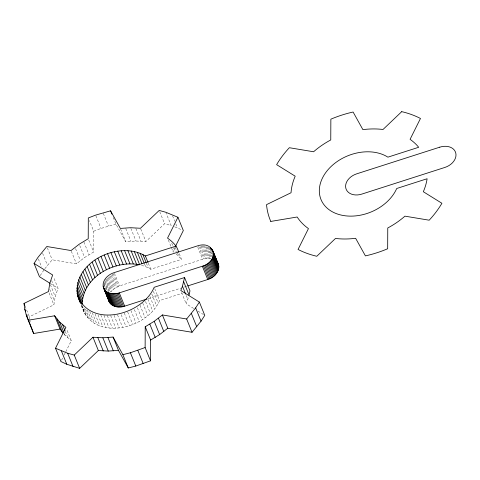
<?xml version="1.0" encoding="UTF-8"?>
<svg xmlns="http://www.w3.org/2000/svg" width="480" height="480" viewBox="0 0 480 480"><rect width="100%" height="100%" fill="white"/><g stroke="black" fill="none" stroke-linecap="round" stroke-linejoin="round"><path stroke-width="0.36" stroke-dasharray="2.4 1.8" d="M44.898 268.638L52.2 259.8L76.44 263.838L84.606 257.496L93.618 252.024L93.708 231.246L89.394 220.614M29.7 318.894L29.394 316.722L53.886 304.83L55.212 296.562L58.056 288.276L53.466 276.984M193.614 308.424L186.18 303.798L188.754 296.388M81.462 305.694C92.28 342.444 147.402 329.586 159.57 300.576L182.19 293.316M61.56 360.228L62.856 357.618M64.158 355.008L65.454 352.404M65.778 351.75L71.298 340.668L66.714 329.376M173.988 252.216L172.938 251.406L174.882 247.494M40.212 275.556L44.472 269.208M205.938 246.648L210.792 258.606L207.372 258.384L202.626 259.248L119.556 285.906L114.12 288.678L110.814 291.924L105.684 279.294M113.262 217.458L115.956 224.106L125.754 241.71L135.972 241.008L145.878 241.554L164.592 223.728L171.174 225.54L166.05 212.916M93.708 231.246L101.004 228.414L115.956 224.106M141.51 265.272L145.578 266.586L150.762 269.238L181.548 259.356L178.854 252.708M148.11 298.65L180.768 288.168M184.32 287.028L187.158 286.116M174.654 226.806L182.016 229.944M197.952 311.118L203.532 314.586M50.622 283.656L58.056 288.276M64.122 334.314L71.298 340.668M176.094 253.842L181.548 259.356M210.948 249.282L212.298 252.606M210.132 248.742L212.292 254.058M208.974 247.602L212.208 255.576M208.014 247.206L211.794 256.506M207 246.888L211.32 257.52M204.558 245.826L209.682 258.45M203.418 245.748L208.542 258.372M202.248 245.76L207.372 258.384M201.066 245.85L206.19 258.474M200.142 246.69L204.996 258.654M198.684 246.282L203.808 258.912M197.772 247.284L202.626 259.248M172.578 215.856L174.738 221.172M175.818 223.83L177.432 227.82M175.194 247.194L177.348 252.51M177.618 253.17L178.968 256.494M159.738 211.764L164.592 223.728M171.774 243.21L173.394 247.194M173.664 247.86L175.284 251.85M168.348 240.108L172.938 251.406M186.234 295.5L187.854 299.484M181.596 292.506L186.18 303.798M140.748 228.93L145.878 241.554M135.852 228.498L140.976 241.122M148.332 263.256L150.762 269.238M146.376 263.154L148.266 267.81M130.848 228.378L135.972 241.008M154.71 288.612L159.57 300.576M144.498 263.928L145.578 266.586M153.378 291.33L158.238 303.294M125.76 228.576L130.89 241.2M151.782 293.994L156.642 305.958M149.928 296.586L154.788 308.55M120.63 229.086L125.754 241.71M147.84 299.082L152.694 311.046M145.518 301.47L150.378 313.434M142.722 303.066L147.846 315.69M103.308 213.402L108.438 226.026M140.004 305.178L145.128 317.808M137.388 307.8L142.242 319.758M134.352 309.576L139.206 321.54M95.874 215.784L101.004 228.414M130.92 310.5L136.044 323.13M114.432 273.282L119.556 285.906M113.268 273.696L118.398 286.32M127.656 311.892L132.78 324.516M112.14 274.182L117.264 286.812M111.312 275.406L116.172 287.37M110.262 276.03L115.122 287.994M124.308 313.074L129.438 325.698M109.266 276.72L114.12 288.678M108.33 277.458L113.184 289.422M107.46 278.25L112.32 290.214M121.182 314.694L126.036 326.658M106.668 279.09L111.528 291.048M88.764 240.066L93.618 252.024M105.33 280.866L109.914 292.164M104.796 281.796L108.84 291.762M117.486 314.766L122.61 327.39M104.352 282.744L107.592 290.718M104.01 283.704L106.98 291.012M103.77 284.664L105.93 289.98M114.054 315.27L119.184 327.894M83.892 242.016L89.016 254.64M110.646 315.54L115.776 328.164M79.746 245.532L84.606 257.496M107.286 315.57L112.41 328.194M103.992 315.36L109.122 327.99M75.546 248.604L80.406 260.562M100.8 314.922L105.93 327.546M97.998 314.91L102.852 326.868M71.316 251.214L76.44 263.838M95.064 314.004L99.918 325.968M92.292 312.882L97.152 324.846M89.712 311.544L94.566 323.508M87.33 310.008L92.184 321.966M85.44 308.94L90.024 320.238M83.784 307.698L88.104 318.33M81.936 305.31L86.43 316.254M81.42 305.22L85.026 314.034M47.34 247.842L52.2 259.8M42.594 253.29L47.448 265.248M51.588 280.446L56.442 292.41M50.352 284.598L55.212 296.562M38.34 258.942L41.58 266.916M49.77 289.41L54.354 300.708M65.304 331.47L67.998 338.118M49.032 292.866L53.886 304.83M64.2 333.33L65.01 335.322M25.08 306.09L29.394 316.722M26.97 314.532L27.774 316.524M83.892 311.676L82.476 306.636M29.802 319.614L30.204 322.506"/><path stroke-width="0.72" d="M175.536 246.192L183.324 230.55L177.93 217.26L165.78 212.25L159.198 210.438L140.478 228.264L130.578 227.718L120.36 228.42L110.562 210.816L95.604 215.124L88.314 217.956L88.224 238.734L79.206 244.206L71.046 250.548L46.8 246.51L37.8 257.61L34.074 263.43L52.656 274.986L49.812 283.272L48.492 291.54L24 303.432L24.81 309.216L26.226 314.826L28.242 320.22L54.624 315.786L59.616 322.032L65.904 327.378L55.512 348.24L67.662 353.25L74.244 355.062L92.964 337.236L102.864 337.782L113.088 337.08L118.482 350.37L128.28 367.974L135.798 366.048L150.528 360.834L145.128 347.544L145.224 326.766L154.236 321.294L162.396 314.952L186.642 318.99L195.642 307.884L199.374 302.07L180.786 290.508L182.46 286.194L184.566 277.53L154.17 287.286C142.566 314.76 90.978 328.89 77.64 295.914C71.652 262.284 118.836 239.91 145.368 255.948L148.062 262.59M150.528 360.834L150.618 340.056L145.224 326.766M139.074 264.696C114.426 259.992 82.962 276.906 82.2 303.99L76.806 290.7M103.572 287.922C106.05 293.868 113.844 294.762 119.28 292.878L202.356 266.22C219.306 261.792 215.166 239.808 197.232 245.958L114.162 272.616C107.904 274.482 101.256 280.896 103.572 287.922L108.966 301.212C111.444 307.158 119.238 308.052 124.68 306.168L146.688 299.106M187.872 285.888L207.75 279.51C214.008 277.644 220.65 271.23 218.34 264.204L212.568 250.086M177.93 217.26L167.538 238.116C172.434 241.662 177.216 245.874 178.584 252.042M150.618 340.056L159.63 334.584L167.796 328.242L192.036 332.28L201.036 321.174L204.768 315.36L199.374 302.07M55.512 348.24L60.912 361.53L66.804 364.26L79.644 368.352L98.358 350.526L108.264 351.072L118.482 350.37M401.736 111.648L383.022 129.474A70.656 52.008 -22.1 0 0 362.898 129.636L353.1 112.026A96.09 70.734 -22.1 0 0 330.858 119.172L330.762 139.944A70.656 52.008 -22.1 0 0 313.59 151.764L289.344 147.72A96.09 70.734 -22.1 0 0 276.618 164.646L295.2 176.202A70.656 52.008 -22.1 0 0 291.036 192.75L266.538 204.642A96.09 70.734 -22.1 0 0 270.786 221.43M113.088 337.08L122.88 354.684L130.404 352.758L145.128 347.544M145.368 255.948L176.154 246.066M270.786 221.43L297.162 217.002A70.656 52.008 -22.1 0 0 308.448 228.594L298.056 249.45A96.09 70.734 -22.1 0 0 316.788 256.272L335.502 238.446A70.656 52.008 -22.1 0 0 355.626 238.29L365.424 255.894A96.09 70.734 -22.1 0 0 387.672 248.754L387.762 227.976A70.656 52.008 -22.1 0 0 404.94 216.162L429.18 220.2A96.09 70.734 -22.1 0 0 441.912 203.28L423.324 191.724A70.656 52.008 -22.1 0 0 427.11 178.74L396.714 188.496A41.304 30.402 -22.1 0 1 339.996 214.794A41.304 30.402 -22.1 0 1 327.498 170.322A41.304 30.402 -22.1 0 1 387.906 157.158L418.692 147.276A70.656 52.008 -22.1 0 0 410.082 139.332L420.468 118.47A96.09 70.734 -22.1 0 0 401.736 111.654M28.242 320.22L33.642 333.51L60.018 329.076L63.234 333.306M49.998 283.272L39.468 276.72L34.074 263.43M217.494 262.596L218.34 264.204M213.216 251.778L218.616 265.068M212.1 249.3L218.79 265.968M211.536 248.574L212.07 249.9M214.23 255.216L215.04 257.214M216.12 259.872L216.93 261.864M213.462 253.602L218.856 266.892M213.426 254.55L218.82 267.84M210.138 247.29L210.678 248.622M213.288 255.504L218.682 268.794M213.042 256.464L218.442 269.754M212.7 257.418L218.1 270.714M212.262 258.366L217.656 271.656M211.722 259.296L217.122 272.586M211.098 260.202L216.492 273.492M210.384 261.078L215.784 274.368M209.592 261.912L214.986 275.202M208.722 262.704L214.122 275.994M207.786 263.448L213.186 276.738M206.79 264.132L212.19 277.422M205.74 264.756L211.14 278.046M204.648 265.314L210.042 278.604M203.514 265.806L208.914 279.096M202.356 266.22L207.75 279.51M184.566 277.53L189.966 290.82L189.12 295.152L183.72 281.862M195.642 307.884L201.036 321.174M182.46 286.194L185.694 294.168M191.388 313.542L196.788 326.832M186.642 318.99L192.036 332.28M142.872 254.514L146.106 262.488M140.184 253.296L144.228 263.262M137.322 252.294L141.906 263.592M162.396 314.952L167.796 328.242M134.304 251.514L139.704 264.804M131.16 250.968L136.56 264.258M158.436 318.222L163.83 331.512M127.914 250.656L133.308 263.946M110.562 210.816L111.912 214.14M154.236 321.294L159.63 334.584M124.578 250.584L129.978 263.874M121.188 250.746L126.588 264.036M149.82 324.144L155.22 337.44M117.768 251.142L123.162 264.432M114.336 251.772L119.73 265.062M110.922 252.63L116.316 265.926M107.55 253.716L112.944 267.006M104.244 255.012L109.644 268.302M119.28 292.878L124.68 306.168M118.104 293.214L123.498 306.504M116.91 293.472L122.31 306.762M101.034 256.512L106.434 269.802M115.722 293.652L121.116 306.942M137.838 350.376L143.232 363.666M114.534 293.742L119.934 307.032M113.37 293.754L118.764 307.044M97.938 258.21L103.338 271.5M112.224 293.676L117.624 306.966M111.12 293.52L116.514 306.81M110.052 293.28L115.452 306.57M109.038 292.962L114.438 306.252M94.98 260.088L100.38 273.378M108.084 292.56L113.478 305.85M107.19 292.092L112.59 305.382M106.374 291.546L111.774 304.836M105.636 290.934L111.03 304.224M104.982 290.262L110.376 303.552M130.404 352.758L135.798 366.048M103.122 286.158L108.252 298.782M104.418 289.536L109.812 302.826M103.296 287.058L109.338 302.04M92.184 262.128L97.584 275.418M89.574 264.324L94.968 277.614M87.156 266.658L92.556 279.948M122.88 354.684L128.28 367.974M84.96 269.106L90.36 282.396M82.998 271.662L88.398 284.952M107.952 337.584L113.346 350.874M81.288 274.296L86.682 287.586M79.836 276.99L85.23 290.28M102.864 337.782L108.264 351.072M78.654 279.726L84.054 293.016M77.76 282.486L83.154 295.776M77.148 285.252L82.542 298.542M97.86 337.662L103.26 350.952M76.83 287.994L82.224 301.284M77.076 293.346L81.576 304.296M77.64 295.914L80.706 303.402M78.492 298.386L80.112 302.376M92.964 337.236L98.358 350.526M62.604 324.828L65.034 330.804M74.244 355.062L79.644 368.352M59.616 322.032L63.93 332.664M56.946 319.014L62.346 332.304M54.624 315.786L60.018 329.076M67.662 353.25L73.062 366.54M61.404 350.97L66.804 364.26M24 303.432L24.81 305.424M24.81 309.216L25.62 311.208M26.226 314.826L31.356 327.45M31.626 328.116L33.642 333.51M108.966 301.212L108.522 299.448M439.77 147.168L356.7 173.832A14.136 10.404 -22.1 0 0 345.834 188.268A14.136 10.404 -22.1 0 0 361.824 194.094L444.894 167.43A14.136 10.404 -22.1 0 0 455.76 152.988A14.136 10.404 -22.1 0 0 439.77 147.168"/></g></svg>
